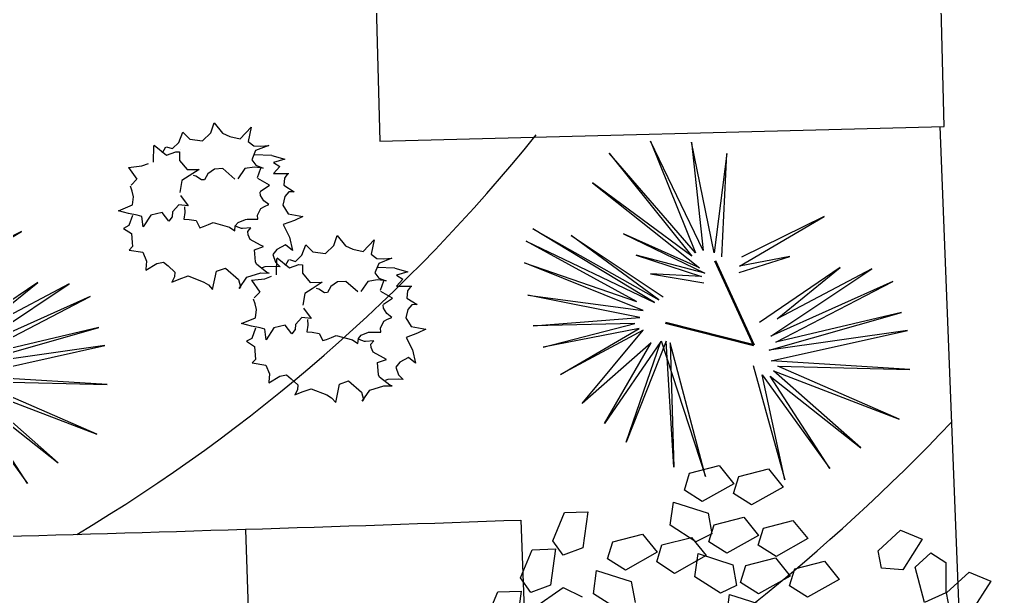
# Model space of a CAD drawing. Extents: x 302512 to 1034855, y -184136 to 410364.
# Drawn here: x 548761 to 557611, y -43747 to -38519 of the extents above; entities that cross this region are included whole.
import ezdxf

# ---------------------------------------------------------------- set-up
doc = ezdxf.new("R2010")
doc.units = 0
doc.header["$MEASUREMENT"] = 0
for name, color, linetype in [('2D', 3, 'Continuous'), ('TREE2', 84, 'Continuous'), ('WALL', 4, 'Continuous'), ('WZ', 2, 'Continuous'), ('支路', 7, 'Continuous'), ('树', 80, 'Continuous'), ('环境', 8, 'Continuous'), ('道路线', 161, 'Continuous')]:
    doc.layers.add(name, color=color, linetype=linetype)
doc.styles.add('DIM', font='txt')
doc.styles.add('DIM_FONT', font='SIMPLEX.shx', dxfattribs={"width": 0.8})

# ---------------------------------------------------------------- blocks, each defined once
blk = doc.blocks.new('A$C1DC86410')
at = {"layer": 'WZ'}
blk.add_lwpolyline([(17820.23163580894, 1679.895056992769), (17820.23163580894, -0.1049430072307587), (12700.23163580894, -0.1049430072307587), (12700.23163580894, 1679.895056992769)], dxfattribs=at)
blk = doc.blocks.new('_F2CKQ')
for p, q in [((-101.6745302528143, 2267.006344284862), (-8.100306771695614, 1021.905298415571)), ((36.99096630513668, 1030.013258095831), (-101.6745302528143, 2267.006344284862)), ((-389.5569038391113, 2124.751231066883), (-10.04374054074287, 891.5790250301361)), ((-8.100306771695614, 1021.905298415571), (-389.5569038391113, 2124.751231066883)), ((284.0469821691513, 2137.285566784441), (36.99096630513668, 1030.013258095831)), ((111.2213570252061, 1007.16474942863), (284.0469821691513, 2137.285566784441)), ((-1100.556390449405, 2085.749349683523), (-497.7912202775478, 859.8151598088443)), ((-546.7303053438663, 860.8869352862239), (-1100.556390449405, 2085.749349683523)), ((-1220.438891410828, 2024.706287477165), (-546.7303053438663, 860.8869352862239)), ((-680.0606932416558, 966.8892606087029), (-1220.438891410828, 2024.706287477165)), ((-675.951954074204, 860.6851033233106), (-1346.93440002948, 1863.757567007095)), ((-1346.93440002948, 1863.757567007095), (-680.0606932416558, 966.8892606087029)), ((596.6207177489996, 1912.148100338876), (111.2213570252061, 1007.16474942863)), ((184.0691511332989, 929.7735785655677), (596.6207177489996, 1912.148100338876)), ((-497.7912202775478, 859.8151598088443), (-839.1260766386986, 1828.381749618798)), ((-839.1260766386986, 1828.381749618798), (-448.8521085083485, 858.7433955222368)), ((-1493.790737487376, 1597.140600316226), (-675.951954074204, 860.6851033233106)), ((-740.8432212695479, 822.6924395859241), (-1493.790737487376, 1597.140600316226)), ((809.9337108284235, 1634.611464813352), (184.0691511332989, 929.7735785655677)), ((221.7256789058447, 859.2167021073401), (809.9337108284235, 1634.611464813352)), ((-420.156707406044, 1561.500346485525), (3.143219217658043, 821.5580596290529)), ((-10.04374054074287, 891.5790250301361), (-420.156707406044, 1561.500346485525)), ((-1616.177533634007, 1329.987711373717), (-740.8432212695479, 822.6924395859241)), ((-813.4300857558846, 803.059257350862), (-1616.177533634007, 1329.987711373717)), ((-435.5870351865888, 1328.387063015252), (-41.94802960753441, 813.4500421136618)), ((3.143219217658043, 821.5580596290529), (-435.5870351865888, 1328.387063015252)), ((-1653.051355071366, 1109.471425935626), (-813.4300857558846, 803.059257350862)), ((-804.0909622311592, 742.2180849462748), (-1653.051355071366, 1109.471425935626)), ((-423.5217715501785, 1106.799002103508), (-57.07842314988375, 753.1447341218591)), ((-41.94802960753441, 813.4500421136618), (-423.5217715501785, 1106.799002103508)), ((-1662.168657913804, 803.4559409283102), (-804.0909622311592, 742.2180849462748)), ((-781.8257551789284, 708.3803226239979), (-1662.168657913804, 803.4559409283102)), ((1233.194606147707, 624.8368381895125), (372.6516975238919, 749.7971605546772)), ((-1649.020729459822, 463.6026357635856), (-781.8257551789284, 708.3803226239979)), ((752.5819399282336, 498.9299026578665), (308.5821679756045, 690.5636746883392)), ((308.5821679756045, 690.5636746883392), (1233.194606147707, 624.8368381895125)), ((-786.7952632978559, 565.9929622635245), (-1649.020729459822, 463.6026357635856)), ((-1582.525042526424, 189.2813733145595), (-786.7952632978559, 565.9929622635245)), ((272.0083050280809, 642.8553068935871), (752.5819399282336, 498.9299026578665)), ((-704.8692243471742, 524.7849254496396), (-1582.525042526424, 189.2813733145595)), ((-1513.003283701837, -72.97887118905783), (-704.8692243471742, 524.7849254496396)), ((-661.9822879731655, 499.5909760296345), (-1513.003283701837, -72.97887118905783)), ((-1275.520681098104, -523.8593354225159), (-661.9822879731655, 499.5909760296345)), ((-639.7170809209347, 465.7532137073576), (-1275.520681098104, -523.8593354225159)), ((-697.9953137561679, 527.6662194244564), (-1077.599011182785, -764.6769258379936)), ((-1077.599011182785, -764.6769258379936), (-639.7170809209347, 465.7532137073576)), ((1087.681809738278, 142.9302517622709), (165.5346354469657, 144.9345752336085)), ((321.6910651251674, 80.8780297525227), (1087.681809738278, 142.9302517622709)), ((1325.203443653882, -38.11787269636989), (321.6910651251674, 80.8780297525227)), ((178.9824981465936, -22.11075445264578), (1325.203443653882, -38.11787269636989)), ((1420.57736954093, -246.3712970390916), (178.9824981465936, -22.11075445264578)), ((-112.7476874440908, -155.186132516712), (-476.921030394733, -1214.415983118117)), ((92.08695106953382, -123.2900779955089), (1323.48185480386, -535.3008613325655)), ((1274.242835491896, -707.0370613373816), (92.08695106953382, -123.2900779955089)), ((1323.48185480386, -535.3008613325655), (185.2955473214388, -95.01301382854581)), ((185.2955473214388, -95.01301382854581), (1420.57736954093, -246.3712970390916)), ((1083.938724495471, -1024.243689801544), (50.28265281766653, -216.3613840229809)), ((50.28265281766653, -216.3613840229809), (1274.242835491896, -707.0370613373816)), ((-476.921030394733, -1214.415983118117), (-94.06938945502043, -276.8685239739716)), ((-94.06938945502043, -276.8685239739716), (-65.90821232646704, -1365.913493812084)), ((-65.90821232646704, -1365.913493812084), (-39.6389928534627, -329.6017366982996)), ((-39.6389928534627, -329.6017366982996), (283.5393713787198, -1370.534663628787)), ((283.5393713787198, -1370.534663628787), (15.3522651642561, -306.5513960719109)), ((15.3522651642561, -306.5513960719109), (736.9173224121332, -1353.177326135337)), ((74.19135940819979, -292.6808484382927), (1083.938724495471, -1024.243689801544)), ((736.9173224121332, -1353.177326135337), (74.19135940819979, -292.6808484382927))]:
    blk.add_line(p, q)
at = {"lineweight": 50}
for p, q in [((0, 0), (148.3170258328319, 860.8243886455894)), ((-569.8563055992126, 646.1332378052175), (0, 0))]:
    blk.add_line(p, q, dxfattribs=at)
at = {"style": 'DIM_FONT', "width": 0.8, "flags": 9}
for tag in ['YSIZE', 'XSIZE']:
    blk.add_attdef(tag, (0, 0), '', height=0.5, dxfattribs=at)
blk = doc.blocks.new('M_F18')
for p, q in [((-817.1479135051777, 1597.117781034343), (-694.9654446734348, 1697.214126060768)), ((-694.9654446734348, 1697.214126060768), (-586.2671764571278, 1644.251251231901)), ((-1.950464183486474, 1552.719185868566), (58.59964675375522, 1698.601049176676)), ((58.59964675375522, 1698.601049176676), (179.4288613090248, 1703.148634559384)), ((179.4288613090248, 1703.148634559384), (154.6427554106995, 1517.004682986411)), ((-586.2671764571278, 1644.251251231901), (-695.8952471361554, 1491.786147441009)), ((207.8907623764317, 1556.889923366423), (249.7451538223031, 1658.416602062232)), ((249.7451538223031, 1658.416602062232), (340.8456748337267, 1647.000707342286)), ((340.8456748337267, 1647.000707342286), (406.1801700010037, 1503.197933664571)), ((409.899437922435, 1505.954710583534), (470.4495488596767, 1651.836573891644)), ((470.4495488596767, 1651.836573891644), (591.2787634149463, 1656.384159274352)), ((591.2787634149463, 1656.384159274352), (566.492657516621, 1470.240207701379)), ((-1054.415528738464, 1505.352378934673), (-932.2330599067209, 1605.448723961097)), ((-932.2330599067209, 1605.448723961097), (-823.5347917015024, 1552.48584913223)), ((-804.768251887639, 1506.143215590149), (-817.1479135051777, 1597.117781034343)), ((-823.5347917015024, 1552.48584913223), (-933.16286238053, 1400.020745341339)), ((51.86279447269771, 1478.329934131118), (-1.950464183486474, 1552.719185868566)), ((154.6427554106995, 1517.004682986411), (51.86279447269771, 1478.329934131118)), ((327.0615140162481, 1411.761519164891), (207.8907623764317, 1556.889923366423)), ((-1042.035867132014, 1414.377813490479), (-1054.415528738464, 1505.352378934673)), ((-695.8952471361554, 1491.786147441009), (-804.768251887639, 1506.143215590149)), ((-589.3037799871927, 1409.235836276952), (-467.1213111554498, 1509.332181303376)), ((-467.1213111554498, 1509.332181303376), (-358.4230429391428, 1456.369306474509)), ((406.1801700010037, 1503.197933664571), (327.0615140162481, 1411.761519164891)), ((463.7126965786192, 1431.565458846086), (409.899437922435, 1505.954710583534)), ((-933.16286238053, 1400.020745341339), (-1042.035867132014, 1414.377813490479)), ((-826.5713952204787, 1317.470434177281), (-704.3889263887359, 1417.566779203706)), ((-704.3889263887359, 1417.566779203706), (-595.6906581835174, 1364.603904374839)), ((-358.4230429391428, 1456.369306474509), (-468.0511136181703, 1303.904202683618)), ((-595.6906581835174, 1364.603904374839), (-705.318728862545, 1212.138800583947)), ((-576.924118369654, 1318.261270832758), (-589.3037799871927, 1409.235836276952)), ((-352.8073376014509, 1287.277380908152), (-230.624868769708, 1387.373725934576)), ((-230.624868769708, 1387.373725934576), (-121.9266005534009, 1334.410851105709)), ((-1067.194756315032, 1334.927413744495), (-880.932900267333, 1358.811356789396)), ((-1031.747726573172, 1219.325131306883), (-1067.194756315032, 1334.927413744495)), ((-880.932900267333, 1358.811356789396), (-817.1434408903879, 1269.422535111073)), ((-814.1917336140286, 1226.495868733087), (-826.5713952204787, 1317.470434177281)), ((-468.0511136181703, 1303.904202683618), (-576.924118369654, 1318.261270832758)), ((-121.9266005534009, 1334.410851105709), (-231.5546712324285, 1181.945747314818)), ((-817.1434408903879, 1269.422535111073), (-875.2046186073276, 1198.299211068042)), ((-590.0749528347369, 1195.511978808481), (-467.892484002994, 1295.608323834906)), ((-467.892484002994, 1295.608323834906), (-359.1942157977755, 1242.645449006039)), ((-340.4276759839122, 1196.302815463958), (-352.8073376014509, 1287.277380908152)), ((-875.2046186073276, 1198.299211068042), (-1031.747726573172, 1219.325131306883)), ((-705.318728862545, 1212.138800583947), (-814.1917336140286, 1226.495868733087)), ((-359.1942157977755, 1242.645449006039), (-468.8222864768031, 1090.180345215147)), ((-1027.495155757224, 1108.871937750409), (-905.3126869254811, 1208.968282776834)), ((-905.3126869254811, 1208.968282776834), (-796.6144187091741, 1156.005407947967)), ((-839.3506227970465, 1147.045468987104), (-653.088766749348, 1170.929412032005)), ((-653.088766749348, 1170.929412032005), (-589.2993073724028, 1081.540590353681)), ((-577.6952912282868, 1104.537413364287), (-590.0749528347369, 1195.511978808481)), ((-231.5546712324285, 1181.945747314818), (-340.4276759839122, 1196.302815463958)), ((-1264.76277099051, 1017.106535650739), (-1142.580302158767, 1117.202880677163)), ((-1142.580302158767, 1117.202880677163), (-1033.882033953549, 1064.240005848296)), ((-796.6144187091741, 1156.005407947967), (-906.2424893882016, 1003.540304157075)), ((-803.9035930551872, 1031.443186549492), (-839.3506227970465, 1147.045468987104)), ((-1554.190844967779, 1048.231487208406), (-1446.271738229487, 1102.764468284218)), ((-1446.271738229487, 1102.764468284218), (-1391.154893393883, 923.2482986176146)), ((-1033.882033953549, 1064.240005848296), (-1143.510104632576, 911.7749020574047)), ((-1015.115494139685, 1017.897372306215), (-1027.495155757224, 1108.871937750409)), ((-589.2993073724028, 1081.540590353681), (-647.3604850893425, 1010.417266310651)), ((-468.8222864768031, 1090.180345215147), (-577.6952912282868, 1104.537413364287)), ((-1548.372212794311, 890.3898656466154), (-1554.190844967779, 1048.231487208406)), ((-1252.38310938406, 926.1319702065448), (-1264.76277099051, 1017.106535650739)), ((-906.2424893882016, 1003.540304157075), (-1015.115494139685, 1017.897372306215)), ((-647.3604850893425, 1010.417266310651), (-803.9035930551872, 1031.443186549492)), ((-602.8541804113047, 1025.087013618304), (-416.5923243636062, 1048.970956663205)), ((-567.4071506694454, 909.4847311806916), (-602.8541804113047, 1025.087013618304)), ((-1391.154893393883, 923.2482986176146), (-1468.434870682708, 845.2273932257776)), ((-1143.510104632576, 911.7749020574047), (-1252.38310938406, 926.1319702065448)), ((-1624.610216762543, 803.7771513169391), (-1516.691110035339, 858.3101323816627)), ((-1468.434870682708, 845.2273932257776), (-1548.372212794311, 890.3898656466154)), ((-1516.691110035339, 858.3101323816627), (-1461.574265188647, 678.7939627261476)), ((-1277.541998567078, 846.6815704605615), (-1091.280142519379, 870.5655135054621)), ((-1091.280142519379, 870.5655135054621), (-1027.490683142434, 781.1766918271387)), ((-1242.094968825219, 731.0792880229492), (-1277.541998567078, 846.6815704605615)), ((-1618.791584589075, 645.9355297551483), (-1624.610216762543, 803.7771513169391)), ((-1085.551860859374, 710.0533677841086), (-1242.094968825219, 731.0792880229492)), ((-1461.574265188647, 678.7939627261476), (-1538.854242477471, 600.773057323222)), ((-1490.797783193608, 532.6855221489204), (-1397.167371427226, 695.4653358401956)), ((-1397.167371427226, 695.4653358401956), (-1287.400266635428, 692.203545376)), ((-1538.854242477471, 600.773057323222), (-1618.791584589075, 645.9355297551483)), ((-1694.358248625678, 531.7621500299974), (-1586.439141887386, 586.2951311058096)), ((-1586.439141887386, 586.2951311058096), (-1531.322297051782, 406.7789614392059)), ((-1688.53961645221, 373.9205284682066), (-1694.358248625678, 531.7621500299974))]:
    blk.add_line(p, q)
at = {"style": 'DIM', "flags": 1}
for tag in ['YVALUE', 'XVALUE']:
    blk.add_attdef(tag, (0, 0), '', height=0.02, dxfattribs=at)
at = {"width": 0.8, "flags": 9}
for tag in ['YSIZE', 'XSIZE']:
    blk.add_attdef(tag, (0, 0), '', height=0.5, dxfattribs=at)
blk = doc.blocks.new('Z')
at = {"layer": 'TREE2', "xscale": 1.755, "yscale": 1.755, "zscale": 1.755}
blk.add_blockref('M_F18', (0, 0), dxfattribs=at)
blk = doc.blocks.new('M_F8')
for p, q in [((2.884182448335196, 532.5664998485645), (27.62648433399954, 593.8089837036823)), ((27.62648433399954, 593.8089837036823), (75.99653670368934, 524.4181436125509)), ((-201.8146768222468, 486.4796405021534), (-173.2033220844496, 550.1487763033165)), ((-173.2033220844496, 550.1487763033165), (-132.0132619734759, 501.7751866417693)), ((-132.0132619734759, 501.7751866417693), (-53.67982563220357, 486.4796405021534)), ((-53.67982563220357, 486.4796405021534), (2.884182448335196, 532.5664998485645)), ((75.99653670368934, 524.4181436125509), (121.3056000353281, 499.7167353163386)), ((121.3056000353281, 499.7167353163386), (185.4131813522872, 481.4213266714505)), ((185.4131813522872, 481.4213266714505), (259.2922986166595, 549.119549372439)), ((259.2922986166595, 549.119549372439), (233.2527650227312, 460.8508504265901)), ((-370.4592343217118, 375.215561996858), (-361.0861575099079, 478.2667451751622)), ((-357.9617962472839, 481.3895083786356), (-286.1015255753082, 412.6887204385403)), ((-310.0213174105265, 429.9178676502779), (-286.1015255753082, 465.7756923612669)), ((-282.9771678007201, 465.7756923612669), (-244.828337578565, 450.6218157911662)), ((-244.828337578565, 450.6218157911662), (-201.8146768222468, 486.4796405021534)), ((-197.093665275821, 440.3927811557442), (-197.093665275821, 440.3927811557442)), ((233.2527650227312, 460.8508504265901), (266.7194913184976, 430.1637465203203)), ((-286.1015255753082, 412.6887204385403), (-225.7344686574688, 430.1637465203203)), ((-225.7344686574688, 430.1637465203203), (-203.0661146184939, 426.6417373585809)), ((-203.0661146184939, 426.6417373585809), (-206.6405997363727, 373.847852538489)), ((-206.6405997363727, 373.847852538489), (-163.6269389800545, 312.3612377519366)), ((-206.6405997363727, 373.847852538489), (-206.6405997363727, 373.847852538489)), ((276.266425779042, 399.4766426140523), (247.5207110297015, 343.0483416582047)), ((375.8369509097829, 361.7987271304773), (265.7653595947922, 374.4149086848065)), ((266.7194913184976, 430.1637465203203), (309.7331520748121, 424.9930257156011)), ((362.2937472916747, 424.9930257156011), (276.266425779042, 399.4766426140523)), ((309.7331520748121, 424.9930257156011), (362.2937472916747, 424.9930257156011)), ((-529.8015715146794, 353.3562195725426), (-445.4438627682757, 356.478982776016)), ((-445.4438627682757, 356.478982776016), (-402.6150345968526, 368.677131733768)), ((-163.6269389800545, 312.3612377519366), (-87.14655192797363, 307.1905169472175)), ((247.5207110297015, 343.0483416582047), (271.4405028649235, 307.1905169472175)), ((375.8369509097829, 361.7987271304773), (456.4065953362733, 332.3147570511319)), ((-154.0800045195101, 271.3326922362285), (-201.8146768222468, 245.8163091346796)), ((-87.14655192797363, 307.1905169472175), (-154.0800045195101, 271.3326922362285)), ((-110.961432395492, 266.2743784055256), (-125.3342897701659, 271.3326922362285)), ((-77.49470609972559, 240.6455883299604), (-110.961432395492, 266.2743784055256)), ((-34.4810453434111, 276.5034130409476), (-58.40083717862944, 240.6455883299604)), ((8.532615412903397, 302.1322031165128), (-34.4810453434111, 276.5034130409476)), ((61.09321062976596, 302.1322031165128), (8.532615412903397, 302.1322031165128)), ((132.8525861354246, 230.4165536945384), (61.09321062976596, 302.1322031165128)), ((199.7860387269611, 291.9031684810907), (151.9464550565208, 230.4165536945384)), ((261.8935684043718, 296.9614823117936), (199.7860387269611, 291.9031684810907)), ((314.4541636212343, 286.7324476763715), (261.8935684043718, 296.9614823117936)), ((271.4405028649235, 307.1905169472175), (314.4541636212343, 286.7324476763715)), ((276.266425779042, 230.4165536945384), (300.186217614264, 286.7324476763715)), ((-517.5428041926098, 203.1028206295377), (-527.0897386531615, 233.902331509822)), ((-512.8217926461839, 167.2449959185506), (-517.5428041926098, 203.1028206295377)), ((-201.8146768222468, 245.8163091346796), (-220.4899739405482, 172.2359563074024)), ((-58.40083717862944, 240.6455883299604), (-77.49470609972559, 240.6455883299604)), ((346.0348003892759, 175.6077193839319), (277.1586636422653, 222.5370489143661)), ((444.1899143122464, 213.1775191409706), (436.3399810758347, 168.9515640219506)), ((465.7987964630338, 238.4560953688742), (444.1899143122464, 213.1775191409706)), ((-522.3687271067356, 116.0998227414366), (-512.8217926461839, 167.2449959185506)), ((-217.3656161659565, 153.4993770865603), (-173.3286067743866, 85.3003118611523)), ((285.6586269058062, 116.0998227414366), (285.6586269058062, 136.5578920122807)), ((286.5508647690258, 141.1928773787622), (346.0348003892759, 175.6077193839319)), ((436.3399810758347, 168.9515640219506), (499.2257099697417, 122.5998054175852)), ((465.7987964630338, 124.7256089029288), (438.2808986342898, 97.32122918968162)), ((499.2257099697417, 122.5998054175852), (465.7987964630338, 124.7256089029288)), ((-613.2219715334904, 85.3003118611523), (-522.3687271067356, 116.0998227414366)), ((-551.0095304883762, 64.84224259030634), (-613.2219715334904, 85.3003118611523)), ((-498.4489352715136, 49.44248715016511), (-551.0095304883762, 64.84224259030634)), ((-230.715124905375, 95.52934649657436), (-273.7287856616931, 54.61320795488427)), ((-173.3286067743866, 85.3003118611523), (-230.715124905375, 95.52934649657436)), ((-197.2483986096086, 80.24199803044758), (-197.2483986096086, 44.38417331946039)), ((-173.3286067743866, 85.3003118611523), (-173.3286067743866, 85.3003118611523)), ((304.7524958269023, 80.24199803044758), (285.6586269058062, 116.0998227414366)), ((333.4982105762465, 54.61320795488427), (304.7524958269023, 80.24199803044758)), ((438.2808986342898, 97.32122918968162), (420.5969831017101, 44.6844863677743)), ((-527.0897386531615, 49.44248715016511), (-555.835453402502, -12.0441276363872)), ((-469.7032205221731, 39.21345251474122), (-498.4489352715136, 49.44248715016511)), ((-464.9822089757472, -27.33147610251399), (-469.7032205221731, 39.21345251474122)), ((-412.4216137588846, 44.38417331946039), (-464.9822089757472, -27.33147610251399)), ((-340.662238253226, 54.61320795488427), (-412.4216137588846, 44.38417331946039)), ((-412.4216137588846, 44.38417331946039), (-412.4216137588846, 44.38417331946039)), ((-340.662238253226, 54.61320795488427), (-340.662238253226, 54.61320795488427)), ((-302.3695890433337, -1.815093000965135), (-340.662238253226, 54.61320795488427)), ((-278.5547085758117, 23.81369707459999), (-302.3695890433337, -1.815093000965135)), ((-273.7287856616931, 54.61320795488427), (-278.5547085758117, 23.81369707459999)), ((-197.2483986096086, 44.38417331946039), (-206.7953330701566, 3.355627803754032)), ((-206.7953330701566, 3.355627803754032), (-173.3286067743866, -1.815093000965135)), ((256.9129121564656, -6.873406831668035), (280.832703991684, 34.04273171002205)), ((280.832703991684, 34.04273171002205), (304.7524958269023, 44.38417331946039)), ((304.7524958269023, 44.38417331946039), (333.4982105762465, 54.61320795488427)), ((420.5969831017101, 44.6844863677743), (450.0989299902103, -12.15765030557486)), ((-555.835453402502, -12.0441276363872), (-589.3021796982684, -27.33147610251399)), ((-589.3021796982684, -27.33147610251399), (-541.4625960278318, -63.18930081350118)), ((-173.3286067743866, -1.815093000965135), (-130.3149460180757, -12.0441276363872)), ((-130.3149460180757, -12.0441276363872), (-111.2210770969796, -58.13098698279828)), ((-111.2210770969796, -58.13098698279828), (-87.30128526175758, -52.96026617807911)), ((-87.30128526175758, -52.96026617807911), (-53.83455896599116, -42.73123154265522)), ((-53.83455896599116, -42.73123154265522), (-25.08884421665061, -32.50219690723316)), ((-25.08884421665061, -32.50219690723316), (75.31133467065592, -68.36002161822034)), ((113.4990725128482, -63.18930081350118), (132.6978528016407, -42.73123154265522)), ((132.6978528016407, -42.73123154265522), (180.4325251043811, -27.33147610251399)), ((180.4325251043811, -27.33147610251399), (189.9794595649291, -27.33147610251399)), ((189.9794595649291, -27.33147610251399), (256.9129121564656, -32.50219690723316)), ((256.9129121564656, -32.50219690723316), (256.9129121564656, -6.873406831668035)), ((487.4508101151259, -56.38360542459486), (414.6879674237462, -77.45678780105663)), ((450.0989299902103, -12.15765030557486), (542.4866057726213, -35.31042304813309)), ((542.4866057726213, -35.31042304813309), (487.4508101151259, -56.38360542459486)), ((-541.4625960278318, -63.18930081350118), (-541.4625960278318, -119.6176017693506)), ((-541.4625960278318, -119.6176017693506), (-541.4625960278318, -145.2463918449157)), ((75.31133467065592, -68.36002161822034), (108.7780609664223, -93.98881169378546)), ((108.7780609664223, -93.98881169378546), (113.4990725128482, -63.18930081350118)), ((151.7917217227368, -83.7597770583634), (118.3249954269704, -68.36002161822034)), ((156.5127332691627, -83.7597770583634), (151.7917217227368, -83.7597770583634)), ((209.1782398537216, -83.7597770583634), (156.5127332691627, -83.7597770583634)), ((189.9794595649291, -104.2178463292075), (209.1782398537216, -83.7597770583634)), ((189.9794595649291, -124.6759156000535), (189.9794595649291, -104.2178463292075)), ((414.6879674237462, -77.45678780105663), (448.1148809304541, -159.5775007023094)), ((-541.4625960278318, -145.2463918449157), (-565.3823878630501, -165.7044611157598)), ((-565.3823878630501, -165.7044611157598), (-479.3550663504175, -186.1625303866058)), ((199.6313053931772, -155.4754264803378), (189.9794595649291, -124.6759156000535)), ((261.7388350705878, -196.3915650220297), (199.6313053931772, -155.4754264803378)), ((448.1148809304541, -159.5775007023094), (461.8738298448297, -243.8240170889076)), ((-479.3550663504175, -186.1625303866058), (-460.156286061625, -242.4784243684389)), ((-460.156286061625, -242.4784243684389), (-469.7032205221731, -293.7360045195692)), ((223.4461858606992, -222.020355097593), (280.832703991684, -206.6205996574517)), ((223.4461858606992, -298.9067253242883), (223.4461858606992, -222.020355097593)), ((280.832703991684, -206.6205996574517), (261.7388350705878, -196.3915650220297)), ((363.620269885756, -231.2078355345784), (336.102372057012, -260.6918056139257)), ((420.5969831017101, -205.9292593066748), (363.620269885756, -231.2078355345784)), ((461.8738298448297, -243.8240170889076), (420.5969831017101, -205.9292593066748)), ((-469.7032205221731, -298.9067253242883), (-398.0487563842144, -263.0489006132993)), ((-469.7032205221731, -293.7360045195692), (-469.7032205221731, -298.9067253242883)), ((-398.0487563842144, -263.0489006132993), (-355.0350956278962, -257.8781798085802)), ((-355.0350956278962, -257.8781798085802), (-326.2893808785557, -283.5069698841453)), ((-326.2893808785557, -283.5069698841453), (-288.1016430363634, -324.5355153998516)), ((228.2721087748178, -314.1940737904133), (223.4461858606992, -298.9067253242883)), ((336.102372057012, -260.6918056139257), (349.861320971384, -309.1231545843893)), ((-292.8226545827893, -355.2226193061215), (-312.0214348715817, -385.9097232123895)), ((-288.1016430363634, -324.5355153998516), (-292.8226545827893, -355.2226193061215)), ((-264.1818512011414, -370.6223747462627), (-206.7953330701566, -355.2226193061215)), ((-206.7953330701566, -355.2226193061215), (-111.2210770969796, -401.3094786525307)), ((-206.7953330701566, -355.2226193061215), (-206.7953330701566, -355.2226193061215)), ((-58.55557051241703, -452.567058803661), (-25.08884421665061, -339.8228638659784)), ((-25.08884421665061, -339.8228638659784), (32.29767391433779, -324.5355153998516)), ((32.29767391433779, -324.5355153998516), (108.7780609664223, -401.3094786525307)), ((290.379638452232, -370.6223747462627), (228.2721087748178, -314.1940737904133)), ((279.0825273397604, -334.401730812293), (263.3395293656358, -338.6071246637366)), ((345.8932228518788, -336.4813211783912), (279.0825273397604, -334.401730812293)), ((375.3951697403791, -340.6867150298349), (345.8932228518788, -336.4813211783912)), ((349.861320971384, -309.1231545843893), (375.3951697403791, -340.6867150298349)), ((-312.0214348715817, -385.9097232123895), (-264.1818512011414, -370.6223747462627)), ((-111.2210770969796, -401.3094786525307), (-82.47536234763538, -421.7675479233767)), ((-82.47536234763538, -421.7675479233767), (-58.55557051241703, -452.567058803661)), ((108.7780609664223, -457.6253726343639), (161.3386561832849, -391.0804440171087)), ((108.7780609664223, -401.3094786525307), (118.3249954269704, -447.3963379989418)), ((161.3386561832849, -391.0804440171087), (252.1919006100397, -370.6223747462627)), ((252.1919006100397, -370.6223747462627), (304.7524958269023, -375.6806885769656)), ((304.7524958269023, -375.6806885769656), (290.379638452232, -370.6223747462627)), ((118.3249954269704, -447.3963379989418), (108.7780609664223, -457.6253726343639))]:
    blk.add_line(p, q)
for points in [[(-529.8015715146794, 353.3562195725426), (-482.9361804795954, 275.2871394857048), (-521.1784030370727, 241.3087802022619)], [(456.4065953362733, 332.3147570511319), (383.6036048963251, 316.3957079752327), (421.172409403378, 288.2381097326943), (377.342136266172, 247.5660239648932), (474.3948800304097, 241.3087802022619)]]:
    blk.add_lwpolyline(points)
at = {"width": 0.8, "flags": 9}
for tag, p in [('XSIZE', (-73.64507482200497, 244.0595074509692)), ('YSIZE', (141.9357371939223, 228.4456914336024)), ('XSIZE', (-182.6776358473653, 109.5505510769653)), ('YSIZE', (124.2207148486741, -73.0337007179769))]:
    blk.add_attdef(tag, p, '', height=0.2, dxfattribs=at)

msp = doc.modelspace()

# ---------------------------------------------------------------- hatches: boundary and pattern name
at = {"layer": '环境', "ltscale": 100}
h = msp.add_hatch(dxfattribs=at)
h.set_pattern_fill('HONEY', color=256, scale=3000, style=0)
h.set_pattern_definition([(0, (-609984.0939585507, -119640.7769003473), (562.5, 324.759525), [375, -750]), (120, (-609984.0939585507, -119640.7769003473), (-562.4999987709674, 324.7595271287468), [374.9999999999996, -749.9999999999992]), (59.99999999999999, (-609984.0939585507, -119640.7769003473), (1.229032667304786e-06, 649.5190521287468), [-750, 375])])
edge = h.paths.add_edge_path()
edge.add_arc((394105.6521317352, -16293.81311924907), 180621.7542370796, 327.83170792848136, 354.75461436961865, ccw=False)
edge.add_line((546999.7877829333, -112458.2628247042), (552209.5925395738, -115900.6930616726))
edge.add_arc((387448.2577159884, -14579.50140914298), 193422.5460765581, 328.4102579383606, 354.6584170572519)
edge.add_line((580030.8464914733, -32585.82894339506), (573971.0154771488, -32806.5104247267))
edge = h.paths.add_edge_path()
edge.add_arc((576614.9851533773, 8182.863560873782), 29734.81008803826, 266.7537576211218, 278.3957528109998)
edge.add_line((580956.5557332702, -21233.28329542791), (580552.8036330203, -27077.59078552711))
edge.add_line((580552.8036330203, -27077.59078552714), (574511.830094286, -27314.18893021712))
edge.add_line((574511.830094286, -27314.18893021706), (574931.1828429548, -21504.23364904415))

# ---------------------------------------------------------------- linework, layer by layer
at = {"layer": '2D'}
for centre, radius, start, end in [((541275.506069141, -29767.6186474378), 15623.17438545782, 300.8239624346582, 321.1704308542563), ((544474.4702823693, -30073.75323261559), 17564.5895298845, 300.4822126382746, 316.4903595786976)]:
    msp.add_arc(centre, radius, start, end, dxfattribs=at)
at = {"layer": '道路线'}
for p, q in [((557107.7982723366, -39488.83496964024), (557318.8794158946, -44844.28979406552)), ((553308.0228367101, -43054.32910949038), (553485.1822353255, -48051.18958860682)), ((550809.5926025759, -43142.90881861048), (550986.752000774, -48139.76928770589))]:
    msp.add_line(p, q, dxfattribs=at)
msp.add_arc((531433.8117122303, 573917.6294167261), 617359.6024460758, 271.5664781570247, 272.0305221735287, dxfattribs=at)

# ---------------------------------------------------------------- block references
at = {"rotation": 335.0351164104222}
msp.add_blockref('Z', (555400.099286749, -45805.60743766464), dxfattribs=at)
at = {"layer": 'WALL', "xscale": -1, "rotation": 1.50000000030567}
msp.add_blockref('A$C1DC86410', (569842.2758233796, -39155.26596021699), dxfattribs=at)
at = {"layer": '支路', "xscale": 1.44, "yscale": 1.44, "zscale": 1.44, "rotation": 4.248435238497092}
for p in [(550548.2021733071, -40309.90364615934, -14034.38399999977), (551663.730780357, -41331.76287143806, -14034.38399999977)]:
    msp.add_blockref('M_F8', p, dxfattribs=at)
at = {"layer": '树', "xscale": 0.9603360000000002, "yscale": 0.9603360000000002, "zscale": 0.9603360000000002, "rotation": 34.44931031273713}
for p in [(555420.3531342738, -41468.76380255574), (548142.2698786359, -41604.70106321981)]:
    msp.add_blockref('_F2CKQ', p, dxfattribs=at)

doc.saveas('drawing.dxf')
